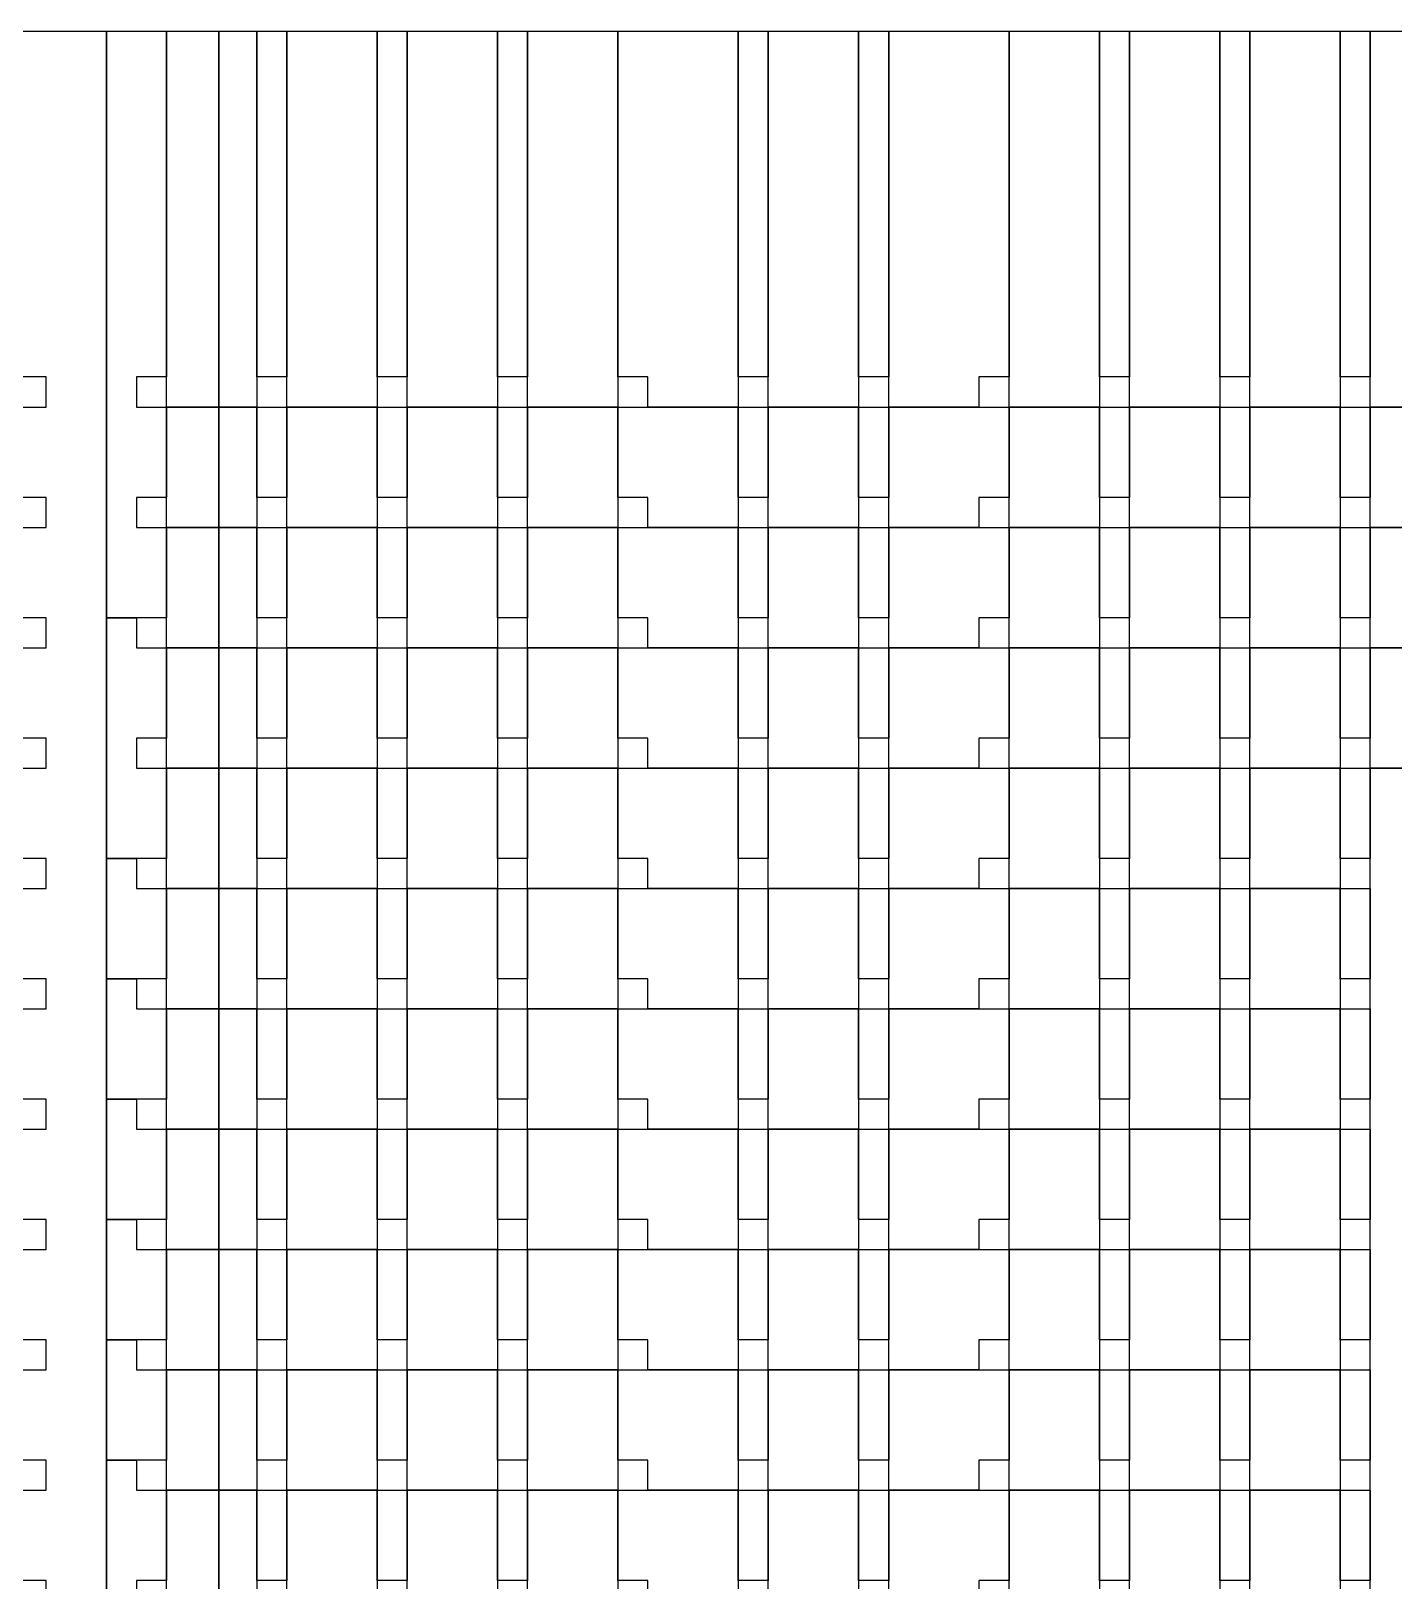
# Model space of a CAD drawing. Extents: x -4500 to 4500, y -3250 to 3250.
# Drawn here: x 1800 to 2932, y 1962 to 3250 of the extents above; entities that cross this region are included whole.
import ezdxf

# ---------------------------------------------------------------- set-up
doc = ezdxf.new("R2010")
doc.units = 0
doc.layers.add('L1D100', color=4, linetype='CONTINUOUS')

# ---------------------------------------------------------------- blocks, each defined once
blk = doc.blocks.new('TOP_main_1_Cheese_100')
at = {"layer": 'L1D100'}
for points in [[(1787.5, 1937.5), (1812.5, 1937.5), (1812.5, 1962.5), (1787.5, 1962.5)], [(1787.5, 2037.5), (1812.5, 2037.5), (1812.5, 2062.5), (1787.5, 2062.5)], [(1787.5, 2137.5), (1812.5, 2137.5), (1812.5, 2162.5), (1787.5, 2162.5)], [(1787.5, 2237.5), (1812.5, 2237.5), (1812.5, 2262.5), (1787.5, 2262.5)], [(1787.5, 2337.5), (1812.5, 2337.5), (1812.5, 2362.5), (1787.5, 2362.5)], [(1787.5, 2437.5), (1812.5, 2437.5), (1812.5, 2462.5), (1787.5, 2462.5)], [(1787.5, 2537.5), (1812.5, 2537.5), (1812.5, 2562.5), (1787.5, 2562.5)], [(1787.5, 2637.5), (1812.5, 2637.5), (1812.5, 2662.5), (1787.5, 2662.5)], [(1787.5, 2737.5), (1812.5, 2737.5), (1812.5, 2762.5), (1787.5, 2762.5)], [(1787.5, 2837.5), (1812.5, 2837.5), (1812.5, 2862.5), (1787.5, 2862.5)], [(1787.5, 2937.5), (1812.5, 2937.5), (1812.5, 2962.5), (1787.5, 2962.5)], [(1787.5, 3250), (1862.664, 3250), (1862.664, 1170.956)], [(2912.5, 144.43), (2912.5, 2637.5), (2968, 2637.5)]]:
    blk.add_lwpolyline(points, dxfattribs=at)
for points in [[(1862.664, 2762.5), (1862.664, 3250), (1912.5, 3250), (1912.5, 2962.5), (1887.5, 2962.5), (1887.5, 2937.5), (1912.5, 2937.5), (1912.5, 2862.5), (1887.5, 2862.5), (1887.5, 2837.5), (1912.5, 2837.5), (1912.5, 2762.5)], [(1912.5, 2937.5), (1912.5, 3250), (1956, 3250), (1956, 2937.5)], [(1956, 2937.5), (1956, 3250), (1987.5, 3250), (1987.5, 2937.5)], [(1987.5, 2962.5), (1987.5, 3250), (2012.5, 3250), (2012.5, 2962.5)], [(2012.5, 2937.5), (2012.5, 3250), (2087.5, 3250), (2087.5, 2937.5)], [(2087.5, 2962.5), (2087.5, 3250), (2112.5, 3250), (2112.5, 2962.5)], [(2112.5, 2937.5), (2112.5, 3250), (2187.5, 3250), (2187.5, 2937.5)], [(2187.5, 2962.5), (2187.5, 3250), (2212.5, 3250), (2212.5, 2962.5)], [(2212.5, 2937.5), (2212.5, 3250), (2287.5, 3250), (2287.5, 2937.5)], [(2312.5, 2937.5), (2312.5, 2962.5), (2287.5, 2962.5), (2287.5, 3250), (2387.5, 3250), (2387.5, 2937.5)], [(2387.5, 2962.5), (2387.5, 3250), (2412.5, 3250), (2412.5, 2962.5)], [(2412.5, 2937.5), (2412.5, 3250), (2487.5, 3250), (2487.5, 2937.5)], [(2487.5, 2962.5), (2487.5, 3250), (2512.5, 3250), (2512.5, 2962.5)], [(2512.5, 2937.5), (2512.5, 3250), (2612.5, 3250), (2612.5, 2962.5), (2587.5, 2962.5), (2587.5, 2937.5)], [(2612.5, 2937.5), (2612.5, 3250), (2687.5, 3250), (2687.5, 2937.5)], [(2687.5, 2962.5), (2687.5, 3250), (2712.5, 3250), (2712.5, 2962.5)], [(2712.5, 2937.5), (2712.5, 3250), (2787.5, 3250), (2787.5, 2937.5)], [(2787.5, 2962.5), (2787.5, 3250), (2812.5, 3250), (2812.5, 2962.5)], [(2812.5, 2937.5), (2812.5, 3250), (2887.5, 3250), (2887.5, 2937.5)], [(2887.5, 2962.5), (2887.5, 3250), (2912.5, 3250), (2912.5, 2962.5)], [(2912.5, 2937.5), (2912.5, 3250), (2968, 3250), (2968, 2937.5)], [(1912.5, 2837.5), (1912.5, 2937.5), (1956, 2937.5), (1956, 2837.5)], [(1956, 2837.5), (1956, 2937.5), (1987.5, 2937.5), (1987.5, 2837.5)], [(1987.5, 2862.5), (1987.5, 2937.5), (2012.5, 2937.5), (2012.5, 2862.5)], [(2012.5, 2837.5), (2012.5, 2937.5), (2087.5, 2937.5), (2087.5, 2837.5)], [(2087.5, 2862.5), (2087.5, 2937.5), (2112.5, 2937.5), (2112.5, 2862.5)], [(2112.5, 2837.5), (2112.5, 2937.5), (2187.5, 2937.5), (2187.5, 2837.5)], [(2187.5, 2862.5), (2187.5, 2937.5), (2212.5, 2937.5), (2212.5, 2862.5)], [(2212.5, 2837.5), (2212.5, 2937.5), (2287.5, 2937.5), (2287.5, 2837.5)], [(2312.5, 2837.5), (2312.5, 2862.5), (2287.5, 2862.5), (2287.5, 2937.5), (2387.5, 2937.5), (2387.5, 2837.5)], [(2387.5, 2862.5), (2387.5, 2937.5), (2412.5, 2937.5), (2412.5, 2862.5)], [(2412.5, 2837.5), (2412.5, 2937.5), (2487.5, 2937.5), (2487.5, 2837.5)], [(2487.5, 2862.5), (2487.5, 2937.5), (2512.5, 2937.5), (2512.5, 2862.5)], [(2512.5, 2837.5), (2512.5, 2937.5), (2612.5, 2937.5), (2612.5, 2862.5), (2587.5, 2862.5), (2587.5, 2837.5)], [(2612.5, 2837.5), (2612.5, 2937.5), (2687.5, 2937.5), (2687.5, 2837.5)], [(2687.5, 2862.5), (2687.5, 2937.5), (2712.5, 2937.5), (2712.5, 2862.5)], [(2712.5, 2837.5), (2712.5, 2937.5), (2787.5, 2937.5), (2787.5, 2837.5)], [(2787.5, 2862.5), (2787.5, 2937.5), (2812.5, 2937.5), (2812.5, 2862.5)], [(2812.5, 2837.5), (2812.5, 2937.5), (2887.5, 2937.5), (2887.5, 2837.5)], [(2887.5, 2862.5), (2887.5, 2937.5), (2912.5, 2937.5), (2912.5, 2862.5)], [(2912.5, 2837.5), (2912.5, 2937.5), (2968, 2937.5), (2968, 2837.5)], [(1912.5, 2737.5), (1912.5, 2837.5), (1956, 2837.5), (1956, 2737.5)], [(1956, 2737.5), (1956, 2837.5), (1987.5, 2837.5), (1987.5, 2737.5)], [(1987.5, 2762.5), (1987.5, 2837.5), (2012.5, 2837.5), (2012.5, 2762.5)], [(2012.5, 2737.5), (2012.5, 2837.5), (2087.5, 2837.5), (2087.5, 2737.5)], [(2087.5, 2762.5), (2087.5, 2837.5), (2112.5, 2837.5), (2112.5, 2762.5)], [(2112.5, 2737.5), (2112.5, 2837.5), (2187.5, 2837.5), (2187.5, 2737.5)], [(2187.5, 2762.5), (2187.5, 2837.5), (2212.5, 2837.5), (2212.5, 2762.5)], [(2212.5, 2737.5), (2212.5, 2837.5), (2287.5, 2837.5), (2287.5, 2737.5)], [(2312.5, 2737.5), (2312.5, 2762.5), (2287.5, 2762.5), (2287.5, 2837.5), (2387.5, 2837.5), (2387.5, 2737.5)], [(2387.5, 2762.5), (2387.5, 2837.5), (2412.5, 2837.5), (2412.5, 2762.5)], [(2412.5, 2737.5), (2412.5, 2837.5), (2487.5, 2837.5), (2487.5, 2737.5)], [(2487.5, 2762.5), (2487.5, 2837.5), (2512.5, 2837.5), (2512.5, 2762.5)], [(2512.5, 2737.5), (2512.5, 2837.5), (2612.5, 2837.5), (2612.5, 2762.5), (2587.5, 2762.5), (2587.5, 2737.5)], [(2612.5, 2737.5), (2612.5, 2837.5), (2687.5, 2837.5), (2687.5, 2737.5)], [(2687.5, 2762.5), (2687.5, 2837.5), (2712.5, 2837.5), (2712.5, 2762.5)], [(2712.5, 2737.5), (2712.5, 2837.5), (2787.5, 2837.5), (2787.5, 2737.5)], [(2787.5, 2762.5), (2787.5, 2837.5), (2812.5, 2837.5), (2812.5, 2762.5)], [(2812.5, 2737.5), (2812.5, 2837.5), (2887.5, 2837.5), (2887.5, 2737.5)], [(2887.5, 2762.5), (2887.5, 2837.5), (2912.5, 2837.5), (2912.5, 2762.5)], [(2912.5, 2737.5), (2912.5, 2837.5), (2968, 2837.5), (2968, 2737.5)], [(1862.664, 2562.5), (1862.664, 2762.5), (1887.5, 2762.5), (1887.5, 2737.5), (1912.5, 2737.5), (1912.5, 2662.5), (1887.5, 2662.5), (1887.5, 2637.5), (1912.5, 2637.5), (1912.5, 2562.5)], [(1912.5, 2637.5), (1912.5, 2737.5), (1956, 2737.5), (1956, 2637.5)], [(1956, 2637.5), (1956, 2737.5), (1987.5, 2737.5), (1987.5, 2637.5)], [(1987.5, 2662.5), (1987.5, 2737.5), (2012.5, 2737.5), (2012.5, 2662.5)], [(2012.5, 2637.5), (2012.5, 2737.5), (2087.5, 2737.5), (2087.5, 2637.5)], [(2087.5, 2662.5), (2087.5, 2737.5), (2112.5, 2737.5), (2112.5, 2662.5)], [(2112.5, 2637.5), (2112.5, 2737.5), (2187.5, 2737.5), (2187.5, 2637.5)], [(2187.5, 2662.5), (2187.5, 2737.5), (2212.5, 2737.5), (2212.5, 2662.5)], [(2212.5, 2637.5), (2212.5, 2737.5), (2287.5, 2737.5), (2287.5, 2637.5)], [(2312.5, 2637.5), (2312.5, 2662.5), (2287.5, 2662.5), (2287.5, 2737.5), (2387.5, 2737.5), (2387.5, 2637.5)], [(2387.5, 2662.5), (2387.5, 2737.5), (2412.5, 2737.5), (2412.5, 2662.5)], [(2412.5, 2637.5), (2412.5, 2737.5), (2487.5, 2737.5), (2487.5, 2637.5)], [(2487.5, 2662.5), (2487.5, 2737.5), (2512.5, 2737.5), (2512.5, 2662.5)], [(2512.5, 2637.5), (2512.5, 2737.5), (2612.5, 2737.5), (2612.5, 2662.5), (2587.5, 2662.5), (2587.5, 2637.5)], [(2612.5, 2637.5), (2612.5, 2737.5), (2687.5, 2737.5), (2687.5, 2637.5)], [(2687.5, 2662.5), (2687.5, 2737.5), (2712.5, 2737.5), (2712.5, 2662.5)], [(2712.5, 2637.5), (2712.5, 2737.5), (2787.5, 2737.5), (2787.5, 2637.5)], [(2787.5, 2662.5), (2787.5, 2737.5), (2812.5, 2737.5), (2812.5, 2662.5)], [(2812.5, 2637.5), (2812.5, 2737.5), (2887.5, 2737.5), (2887.5, 2637.5)], [(2887.5, 2662.5), (2887.5, 2737.5), (2912.5, 2737.5), (2912.5, 2662.5)], [(2912.5, 2637.5), (2912.5, 2737.5), (2968, 2737.5), (2968, 2637.5)], [(1912.5, 2537.5), (1912.5, 2637.5), (1956, 2637.5), (1956, 2537.5)], [(1956, 2537.5), (1956, 2637.5), (1987.5, 2637.5), (1987.5, 2537.5)], [(1987.5, 2562.5), (1987.5, 2637.5), (2012.5, 2637.5), (2012.5, 2562.5)], [(2012.5, 2537.5), (2012.5, 2637.5), (2087.5, 2637.5), (2087.5, 2537.5)], [(2087.5, 2562.5), (2087.5, 2637.5), (2112.5, 2637.5), (2112.5, 2562.5)], [(2112.5, 2537.5), (2112.5, 2637.5), (2187.5, 2637.5), (2187.5, 2537.5)], [(2187.5, 2562.5), (2187.5, 2637.5), (2212.5, 2637.5), (2212.5, 2562.5)], [(2212.5, 2537.5), (2212.5, 2637.5), (2287.5, 2637.5), (2287.5, 2537.5)], [(2312.5, 2537.5), (2312.5, 2562.5), (2287.5, 2562.5), (2287.5, 2637.5), (2387.5, 2637.5), (2387.5, 2537.5)], [(2387.5, 2562.5), (2387.5, 2637.5), (2412.5, 2637.5), (2412.5, 2562.5)], [(2412.5, 2537.5), (2412.5, 2637.5), (2487.5, 2637.5), (2487.5, 2537.5)], [(2487.5, 2562.5), (2487.5, 2637.5), (2512.5, 2637.5), (2512.5, 2562.5)], [(2512.5, 2537.5), (2512.5, 2637.5), (2612.5, 2637.5), (2612.5, 2562.5), (2587.5, 2562.5), (2587.5, 2537.5)], [(2612.5, 2537.5), (2612.5, 2637.5), (2687.5, 2637.5), (2687.5, 2537.5)], [(2687.5, 2562.5), (2687.5, 2637.5), (2712.5, 2637.5), (2712.5, 2562.5)], [(2712.5, 2537.5), (2712.5, 2637.5), (2787.5, 2637.5), (2787.5, 2537.5)], [(2787.5, 2562.5), (2787.5, 2637.5), (2812.5, 2637.5), (2812.5, 2562.5)], [(2812.5, 2537.5), (2812.5, 2637.5), (2887.5, 2637.5), (2887.5, 2537.5)], [(2887.5, 2562.5), (2887.5, 2637.5), (2912.5, 2637.5), (2912.5, 2562.5)], [(1862.664, 2462.5), (1862.664, 2562.5), (1887.5, 2562.5), (1887.5, 2537.5), (1912.5, 2537.5), (1912.5, 2462.5)], [(1912.5, 2437.5), (1912.5, 2537.5), (1956, 2537.5), (1956, 2437.5)], [(1956, 2437.5), (1956, 2537.5), (1987.5, 2537.5), (1987.5, 2437.5)], [(1987.5, 2462.5), (1987.5, 2537.5), (2012.5, 2537.5), (2012.5, 2462.5)], [(2012.5, 2437.5), (2012.5, 2537.5), (2087.5, 2537.5), (2087.5, 2437.5)], [(2087.5, 2462.5), (2087.5, 2537.5), (2112.5, 2537.5), (2112.5, 2462.5)], [(2112.5, 2437.5), (2112.5, 2537.5), (2187.5, 2537.5), (2187.5, 2437.5)], [(2187.5, 2462.5), (2187.5, 2537.5), (2212.5, 2537.5), (2212.5, 2462.5)], [(2212.5, 2437.5), (2212.5, 2537.5), (2287.5, 2537.5), (2287.5, 2437.5)], [(2312.5, 2437.5), (2312.5, 2462.5), (2287.5, 2462.5), (2287.5, 2537.5), (2387.5, 2537.5), (2387.5, 2437.5)], [(2387.5, 2462.5), (2387.5, 2537.5), (2412.5, 2537.5), (2412.5, 2462.5)], [(2412.5, 2437.5), (2412.5, 2537.5), (2487.5, 2537.5), (2487.5, 2437.5)], [(2487.5, 2462.5), (2487.5, 2537.5), (2512.5, 2537.5), (2512.5, 2462.5)], [(2512.5, 2437.5), (2512.5, 2537.5), (2612.5, 2537.5), (2612.5, 2462.5), (2587.5, 2462.5), (2587.5, 2437.5)], [(2612.5, 2437.5), (2612.5, 2537.5), (2687.5, 2537.5), (2687.5, 2437.5)], [(2687.5, 2462.5), (2687.5, 2537.5), (2712.5, 2537.5), (2712.5, 2462.5)], [(2712.5, 2437.5), (2712.5, 2537.5), (2787.5, 2537.5), (2787.5, 2437.5)], [(2787.5, 2462.5), (2787.5, 2537.5), (2812.5, 2537.5), (2812.5, 2462.5)], [(2812.5, 2437.5), (2812.5, 2537.5), (2887.5, 2537.5), (2887.5, 2437.5)], [(2887.5, 2462.5), (2887.5, 2537.5), (2912.5, 2537.5), (2912.5, 2462.5)], [(1862.664, 2362.5), (1862.664, 2462.5), (1887.5, 2462.5), (1887.5, 2437.5), (1912.5, 2437.5), (1912.5, 2362.5)], [(1912.5, 2337.5), (1912.5, 2437.5), (1956, 2437.5), (1956, 2337.5)], [(1956, 2337.5), (1956, 2437.5), (1987.5, 2437.5), (1987.5, 2337.5)], [(1987.5, 2362.5), (1987.5, 2437.5), (2012.5, 2437.5), (2012.5, 2362.5)], [(2012.5, 2337.5), (2012.5, 2437.5), (2087.5, 2437.5), (2087.5, 2337.5)], [(2087.5, 2362.5), (2087.5, 2437.5), (2112.5, 2437.5), (2112.5, 2362.5)], [(2112.5, 2337.5), (2112.5, 2437.5), (2187.5, 2437.5), (2187.5, 2337.5)], [(2187.5, 2362.5), (2187.5, 2437.5), (2212.5, 2437.5), (2212.5, 2362.5)], [(2212.5, 2337.5), (2212.5, 2437.5), (2287.5, 2437.5), (2287.5, 2337.5)], [(2312.5, 2337.5), (2312.5, 2362.5), (2287.5, 2362.5), (2287.5, 2437.5), (2387.5, 2437.5), (2387.5, 2337.5)], [(2387.5, 2362.5), (2387.5, 2437.5), (2412.5, 2437.5), (2412.5, 2362.5)], [(2412.5, 2337.5), (2412.5, 2437.5), (2487.5, 2437.5), (2487.5, 2337.5)], [(2487.5, 2362.5), (2487.5, 2437.5), (2512.5, 2437.5), (2512.5, 2362.5)], [(2512.5, 2337.5), (2512.5, 2437.5), (2612.5, 2437.5), (2612.5, 2362.5), (2587.5, 2362.5), (2587.5, 2337.5)], [(2612.5, 2337.5), (2612.5, 2437.5), (2687.5, 2437.5), (2687.5, 2337.5)], [(2687.5, 2362.5), (2687.5, 2437.5), (2712.5, 2437.5), (2712.5, 2362.5)], [(2712.5, 2337.5), (2712.5, 2437.5), (2787.5, 2437.5), (2787.5, 2337.5)], [(2787.5, 2362.5), (2787.5, 2437.5), (2812.5, 2437.5), (2812.5, 2362.5)], [(2812.5, 2337.5), (2812.5, 2437.5), (2887.5, 2437.5), (2887.5, 2337.5)], [(2887.5, 2362.5), (2887.5, 2437.5), (2912.5, 2437.5), (2912.5, 2362.5)], [(1862.664, 2262.5), (1862.664, 2362.5), (1887.5, 2362.5), (1887.5, 2337.5), (1912.5, 2337.5), (1912.5, 2262.5)], [(1912.5, 2237.5), (1912.5, 2337.5), (1956, 2337.5), (1956, 2237.5)], [(1956, 2237.5), (1956, 2337.5), (1987.5, 2337.5), (1987.5, 2237.5)], [(1987.5, 2262.5), (1987.5, 2337.5), (2012.5, 2337.5), (2012.5, 2262.5)], [(2012.5, 2237.5), (2012.5, 2337.5), (2087.5, 2337.5), (2087.5, 2237.5)], [(2087.5, 2262.5), (2087.5, 2337.5), (2112.5, 2337.5), (2112.5, 2262.5)], [(2112.5, 2237.5), (2112.5, 2337.5), (2187.5, 2337.5), (2187.5, 2237.5)], [(2187.5, 2262.5), (2187.5, 2337.5), (2212.5, 2337.5), (2212.5, 2262.5)], [(2212.5, 2237.5), (2212.5, 2337.5), (2287.5, 2337.5), (2287.5, 2237.5)], [(2312.5, 2237.5), (2312.5, 2262.5), (2287.5, 2262.5), (2287.5, 2337.5), (2387.5, 2337.5), (2387.5, 2237.5)], [(2387.5, 2262.5), (2387.5, 2337.5), (2412.5, 2337.5), (2412.5, 2262.5)], [(2412.5, 2237.5), (2412.5, 2337.5), (2487.5, 2337.5), (2487.5, 2237.5)], [(2487.5, 2262.5), (2487.5, 2337.5), (2512.5, 2337.5), (2512.5, 2262.5)], [(2512.5, 2237.5), (2512.5, 2337.5), (2612.5, 2337.5), (2612.5, 2262.5), (2587.5, 2262.5), (2587.5, 2237.5)], [(2612.5, 2237.5), (2612.5, 2337.5), (2687.5, 2337.5), (2687.5, 2237.5)], [(2687.5, 2262.5), (2687.5, 2337.5), (2712.5, 2337.5), (2712.5, 2262.5)], [(2712.5, 2237.5), (2712.5, 2337.5), (2787.5, 2337.5), (2787.5, 2237.5)], [(2787.5, 2262.5), (2787.5, 2337.5), (2812.5, 2337.5), (2812.5, 2262.5)], [(2812.5, 2237.5), (2812.5, 2337.5), (2887.5, 2337.5), (2887.5, 2237.5)], [(2887.5, 2262.5), (2887.5, 2337.5), (2912.5, 2337.5), (2912.5, 2262.5)], [(1862.664, 2162.5), (1862.664, 2262.5), (1887.5, 2262.5), (1887.5, 2237.5), (1912.5, 2237.5), (1912.5, 2162.5)], [(1912.5, 2137.5), (1912.5, 2237.5), (1956, 2237.5), (1956, 2137.5)], [(1956, 2137.5), (1956, 2237.5), (1987.5, 2237.5), (1987.5, 2137.5)], [(1987.5, 2162.5), (1987.5, 2237.5), (2012.5, 2237.5), (2012.5, 2162.5)], [(2012.5, 2137.5), (2012.5, 2237.5), (2087.5, 2237.5), (2087.5, 2137.5)], [(2087.5, 2162.5), (2087.5, 2237.5), (2112.5, 2237.5), (2112.5, 2162.5)], [(2112.5, 2137.5), (2112.5, 2237.5), (2187.5, 2237.5), (2187.5, 2137.5)], [(2187.5, 2162.5), (2187.5, 2237.5), (2212.5, 2237.5), (2212.5, 2162.5)], [(2212.5, 2137.5), (2212.5, 2237.5), (2287.5, 2237.5), (2287.5, 2137.5)], [(2312.5, 2137.5), (2312.5, 2162.5), (2287.5, 2162.5), (2287.5, 2237.5), (2387.5, 2237.5), (2387.5, 2137.5)], [(2387.5, 2162.5), (2387.5, 2237.5), (2412.5, 2237.5), (2412.5, 2162.5)], [(2412.5, 2137.5), (2412.5, 2237.5), (2487.5, 2237.5), (2487.5, 2137.5)], [(2487.5, 2162.5), (2487.5, 2237.5), (2512.5, 2237.5), (2512.5, 2162.5)], [(2512.5, 2137.5), (2512.5, 2237.5), (2612.5, 2237.5), (2612.5, 2162.5), (2587.5, 2162.5), (2587.5, 2137.5)], [(2612.5, 2137.5), (2612.5, 2237.5), (2687.5, 2237.5), (2687.5, 2137.5)], [(2687.5, 2162.5), (2687.5, 2237.5), (2712.5, 2237.5), (2712.5, 2162.5)], [(2712.5, 2137.5), (2712.5, 2237.5), (2787.5, 2237.5), (2787.5, 2137.5)], [(2787.5, 2162.5), (2787.5, 2237.5), (2812.5, 2237.5), (2812.5, 2162.5)], [(2812.5, 2137.5), (2812.5, 2237.5), (2887.5, 2237.5), (2887.5, 2137.5)], [(2887.5, 2162.5), (2887.5, 2237.5), (2912.5, 2237.5), (2912.5, 2162.5)], [(1862.664, 2062.5), (1862.664, 2162.5), (1887.5, 2162.5), (1887.5, 2137.5), (1912.5, 2137.5), (1912.5, 2062.5)], [(1912.5, 2037.5), (1912.5, 2137.5), (1956, 2137.5), (1956, 2037.5)], [(1956, 2037.5), (1956, 2137.5), (1987.5, 2137.5), (1987.5, 2037.5)], [(1987.5, 2062.5), (1987.5, 2137.5), (2012.5, 2137.5), (2012.5, 2062.5)], [(2012.5, 2037.5), (2012.5, 2137.5), (2087.5, 2137.5), (2087.5, 2037.5)], [(2087.5, 2062.5), (2087.5, 2137.5), (2112.5, 2137.5), (2112.5, 2062.5)], [(2112.5, 2037.5), (2112.5, 2137.5), (2187.5, 2137.5), (2187.5, 2037.5)], [(2187.5, 2062.5), (2187.5, 2137.5), (2212.5, 2137.5), (2212.5, 2062.5)], [(2212.5, 2037.5), (2212.5, 2137.5), (2287.5, 2137.5), (2287.5, 2037.5)], [(2312.5, 2037.5), (2312.5, 2062.5), (2287.5, 2062.5), (2287.5, 2137.5), (2387.5, 2137.5), (2387.5, 2037.5)], [(2387.5, 2062.5), (2387.5, 2137.5), (2412.5, 2137.5), (2412.5, 2062.5)], [(2412.5, 2037.5), (2412.5, 2137.5), (2487.5, 2137.5), (2487.5, 2037.5)], [(2487.5, 2062.5), (2487.5, 2137.5), (2512.5, 2137.5), (2512.5, 2062.5)], [(2512.5, 2037.5), (2512.5, 2137.5), (2612.5, 2137.5), (2612.5, 2062.5), (2587.5, 2062.5), (2587.5, 2037.5)], [(2612.5, 2037.5), (2612.5, 2137.5), (2687.5, 2137.5), (2687.5, 2037.5)], [(2687.5, 2062.5), (2687.5, 2137.5), (2712.5, 2137.5), (2712.5, 2062.5)], [(2712.5, 2037.5), (2712.5, 2137.5), (2787.5, 2137.5), (2787.5, 2037.5)], [(2787.5, 2062.5), (2787.5, 2137.5), (2812.5, 2137.5), (2812.5, 2062.5)], [(2812.5, 2037.5), (2812.5, 2137.5), (2887.5, 2137.5), (2887.5, 2037.5)], [(2887.5, 2062.5), (2887.5, 2137.5), (2912.5, 2137.5), (2912.5, 2062.5)], [(1862.664, 1762.5), (1862.664, 2062.5), (1887.5, 2062.5), (1887.5, 2037.5), (1912.5, 2037.5), (1912.5, 1962.5), (1887.5, 1962.5), (1887.5, 1937.5), (1912.5, 1937.5), (1912.5, 1862.5), (1887.5, 1862.5), (1887.5, 1837.5), (1912.5, 1837.5), (1912.5, 1762.5)], [(1912.5, 1937.5), (1912.5, 2037.5), (1956, 2037.5), (1956, 1937.5)], [(1956, 1937.5), (1956, 2037.5), (1987.5, 2037.5), (1987.5, 1937.5)], [(1987.5, 1962.5), (1987.5, 2037.5), (2012.5, 2037.5), (2012.5, 1962.5)], [(2012.5, 1937.5), (2012.5, 2037.5), (2087.5, 2037.5), (2087.5, 1937.5)], [(2087.5, 1962.5), (2087.5, 2037.5), (2112.5, 2037.5), (2112.5, 1962.5)], [(2112.5, 1937.5), (2112.5, 2037.5), (2187.5, 2037.5), (2187.5, 1937.5)], [(2187.5, 1962.5), (2187.5, 2037.5), (2212.5, 2037.5), (2212.5, 1962.5)], [(2212.5, 1937.5), (2212.5, 2037.5), (2287.5, 2037.5), (2287.5, 1937.5)], [(2312.5, 1937.5), (2312.5, 1962.5), (2287.5, 1962.5), (2287.5, 2037.5), (2387.5, 2037.5), (2387.5, 1937.5)], [(2387.5, 1962.5), (2387.5, 2037.5), (2412.5, 2037.5), (2412.5, 1962.5)], [(2412.5, 1937.5), (2412.5, 2037.5), (2487.5, 2037.5), (2487.5, 1937.5)], [(2487.5, 1962.5), (2487.5, 2037.5), (2512.5, 2037.5), (2512.5, 1962.5)], [(2512.5, 1937.5), (2512.5, 2037.5), (2612.5, 2037.5), (2612.5, 1962.5), (2587.5, 1962.5), (2587.5, 1937.5)], [(2612.5, 1937.5), (2612.5, 2037.5), (2687.5, 2037.5), (2687.5, 1937.5)], [(2687.5, 1962.5), (2687.5, 2037.5), (2712.5, 2037.5), (2712.5, 1962.5)], [(2712.5, 1937.5), (2712.5, 2037.5), (2787.5, 2037.5), (2787.5, 1937.5)], [(2787.5, 1962.5), (2787.5, 2037.5), (2812.5, 2037.5), (2812.5, 1962.5)], [(2812.5, 1937.5), (2812.5, 2037.5), (2887.5, 2037.5), (2887.5, 1937.5)], [(2887.5, 1962.5), (2887.5, 2037.5), (2912.5, 2037.5), (2912.5, 1962.5)]]:
    blk.add_lwpolyline(points, close=True, dxfattribs=at)
blk = doc.blocks.new('TOP_main_1')
blk.add_blockref('TOP_main_1_Cheese_100', (0, 0))
blk = doc.blocks.new('TOP_main')
blk.add_blockref('TOP_main_1', (0, 0))

msp = doc.modelspace()

# ---------------------------------------------------------------- block references
msp.add_blockref('TOP_main', (0, 0))

doc.saveas('drawing.dxf')
